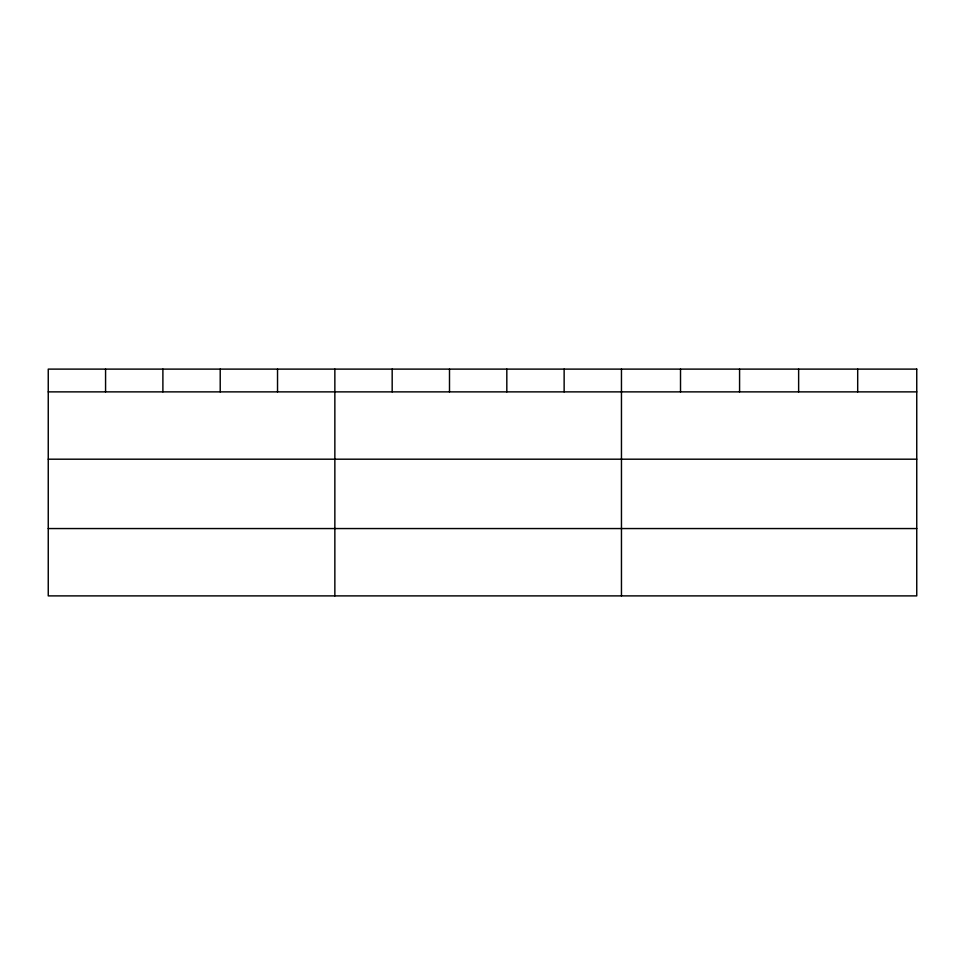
<?xml version="1.0" encoding="UTF-8"?>
<svg xmlns="http://www.w3.org/2000/svg" width="965" height="965" viewBox="0 0 965 965"><rect width="100%" height="100%" fill="white"/><g stroke="black" fill="none" stroke-linecap="round" stroke-linejoin="round"><path stroke-width="1.45" d="M48.25 391.874L916.75 391.874M48.25 459.195L916.75 459.195M48.25 528.555L916.75 528.555M857.692 369.113L857.692 391.874M798.634 369.113L798.634 391.874M739.576 369.113L739.576 391.874M680.518 369.113L680.518 391.874M621.46 369.113L621.46 595.888M564.139 369.113L564.139 391.874M506.818 369.113L506.818 391.874M449.497 369.113L449.497 391.874M392.176 369.113L392.176 391.874M334.855 369.113L334.855 595.888M277.534 369.113L277.534 391.874M220.213 369.113L220.213 391.874M162.892 369.113L162.892 391.874M105.571 369.113L105.571 391.874M916.75 369.113L48.25 369.113L48.25 595.888L916.75 595.888L916.75 369.113"/></g></svg>
